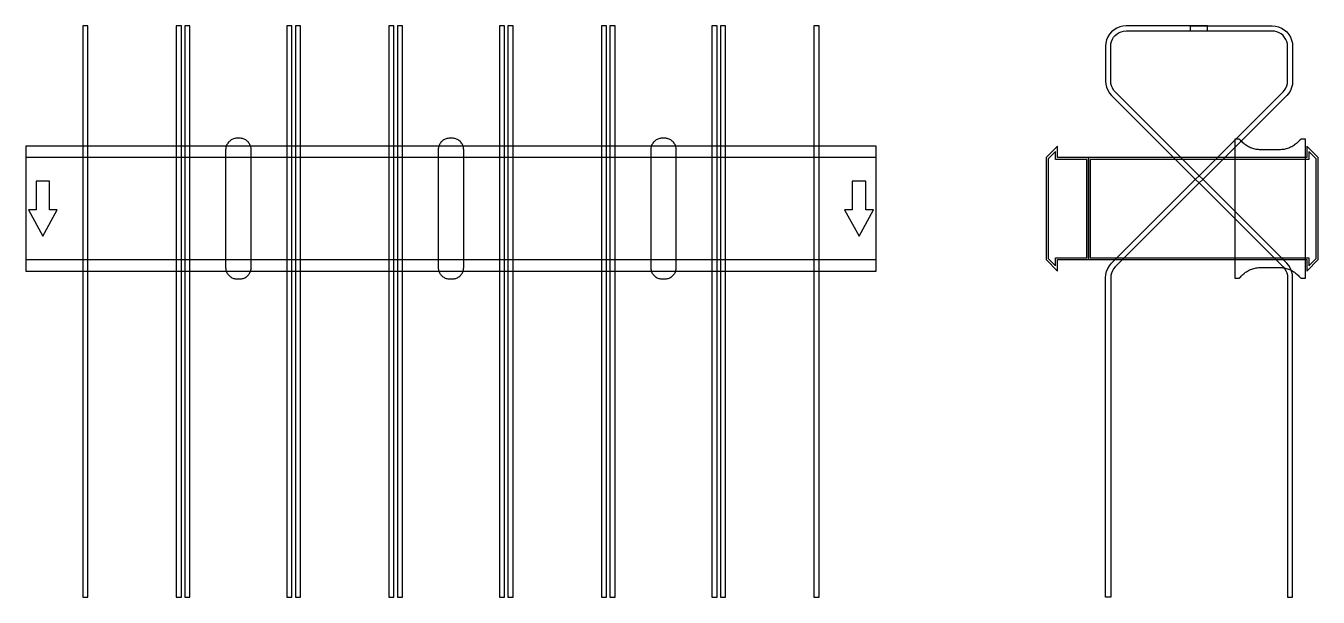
# Model space of a CAD drawing. Extents: x 0 to 1520, y -457 to 215.
import ezdxf

# ---------------------------------------------------------------- set-up
doc = ezdxf.new("R2010")
doc.units = 0
doc.layers.add('Halfen', color=7, linetype='CONTINUOUS')

msp = doc.modelspace()

# ---------------------------------------------------------------- linework, layer by layer
at = {"layer": 'Halfen', "color": 7}
for points in [[(73, -457.177), (73, 215.147), (67, 215.147), (67, -457.177)], [(183, -457.177), (183, 215.147), (177, 215.147), (177, -457.177)], [(193, -457.177), (193, 215.147), (187, 215.147), (187, -457.177)], [(313, -457.177), (313, 215.147), (307, 215.147), (307, -457.177)], [(323, -457.177), (323, 215.147), (317, 215.147), (317, -457.177)], [(433, -457.177), (433, 215.147), (427, 215.147), (427, -457.177)], [(443, -457.177), (443, 215.147), (437, 215.147), (437, -457.177)], [(563, -457.177), (563, 215.147), (557, 215.147), (557, -457.177)], [(573, -457.177), (573, 215.147), (567, 215.147), (567, -457.177)], [(683, -457.177), (683, 215.147), (677, 215.147), (677, -457.177)], [(693, -457.177), (693, 215.147), (687, 215.147), (687, -457.177)], [(813, -457.177), (813, 215.147), (807, 215.147), (807, -457.177)], [(823, -457.177), (823, 215.147), (817, 215.147), (817, -457.177)], [(933, -457.177), (933, 215.147), (927, 215.147), (927, -457.177)], [(1490, -457.177), (1490, -81.213), (1489.705, -77.459), (1488.825, -73.797), (1487.384, -70.317), (1485.416, -67.106), (1482.971, -64.243), (1281.272, 137.456), (1279.438, 139.604), (1277.962, 142.012), (1276.881, 144.621), (1276.222, 147.368), (1276, 150.184), (1276, 191.147), (1276.222, 193.963), (1276.881, 196.71), (1277.962, 199.319), (1279.438, 201.728), (1281.272, 203.875), (1283.42, 205.71), (1285.828, 207.186), (1288.438, 208.266), (1291.184, 208.926), (1294, 209.147), (1390, 209.147), (1390, 215.147), (1294, 215.147), (1290.246, 214.852), (1286.584, 213.973), (1283.104, 212.532), (1279.893, 210.564), (1277.029, 208.118), (1274.584, 205.254), (1272.616, 202.043), (1271.175, 198.564), (1270.295, 194.902), (1270, 191.147), (1270, 150.184), (1270.295, 146.429), (1271.175, 142.767), (1272.616, 139.288), (1274.584, 136.077), (1277.029, 133.213), (1478.728, -68.485), (1480.562, -70.633), (1482.038, -73.041), (1483.119, -75.651), (1483.778, -78.397), (1484, -81.213), (1484, -457.177)], [(1270, -457.324), (1270, -81.361), (1270.295, -77.606), (1271.175, -73.944), (1272.616, -70.465), (1274.584, -67.254), (1277.029, -64.39), (1478.728, 137.308), (1480.562, 139.456), (1482.038, 141.865), (1483.119, 144.474), (1483.778, 147.221), (1484, 150.036), (1484, 191), (1483.778, 193.816), (1483.119, 196.562), (1482.038, 199.172), (1480.562, 201.58), (1478.728, 203.728), (1476.58, 205.562), (1474.172, 207.038), (1471.562, 208.119), (1468.816, 208.778), (1466, 209), (1370, 209), (1370, 215), (1466, 215), (1469.754, 214.705), (1473.416, 213.825), (1476.896, 212.384), (1480.107, 210.416), (1482.971, 207.971), (1485.416, 205.107), (1487.384, 201.896), (1488.825, 198.416), (1489.705, 194.754), (1490, 191), (1490, 150.036), (1489.705, 146.282), (1488.825, 142.62), (1487.384, 139.141), (1485.416, 135.929), (1482.971, 133.066), (1281.272, -68.633), (1279.438, -70.78), (1277.962, -73.189), (1276.881, -75.798), (1276.222, -78.545), (1276, -81.361), (1276, -457.324)], [(265, -69.3), (265, -56.8), (265, 69.3), (264.958, 70.359), (264.834, 71.412), (264.627, 72.452), (264.339, 73.472), (263.972, 74.466), (263.529, 75.429), (263.011, 76.354), (262.422, 77.235), (261.765, 78.068), (261.046, 78.846), (260.268, 79.565), (259.435, 80.222), (258.554, 80.811), (257.629, 81.329), (256.666, 81.772), (255.672, 82.139), (254.652, 82.427), (253.612, 82.634), (252.559, 82.758), (251.5, 82.8), (248.5, 82.8), (247.441, 82.758), (246.388, 82.634), (245.348, 82.427), (244.328, 82.139), (243.334, 81.772), (242.371, 81.329), (241.446, 80.811), (240.565, 80.222), (239.732, 79.565), (238.954, 78.846), (238.235, 78.068), (237.578, 77.235), (236.989, 76.354), (236.471, 75.429), (236.028, 74.466), (235.661, 73.472), (235.373, 72.452), (235.166, 71.412), (235.042, 70.359), (235, 69.3), (235, -56.8), (235, -69.3), (235.042, -70.359), (235.166, -71.412), (235.373, -72.452), (235.661, -73.472), (236.028, -74.466), (236.471, -75.429), (236.989, -76.354), (237.578, -77.235), (238.235, -78.068), (238.954, -78.846), (239.732, -79.565), (240.565, -80.222), (241.446, -80.811), (242.371, -81.329), (243.334, -81.772), (244.328, -82.139), (245.348, -82.427), (246.388, -82.634), (247.441, -82.758), (248.5, -82.8), (251.5, -82.8), (252.559, -82.758), (253.612, -82.634), (254.652, -82.427), (255.672, -82.139), (256.666, -81.772), (257.629, -81.329), (258.554, -80.811), (259.435, -80.222), (260.268, -79.565), (261.046, -78.846), (261.765, -78.068), (262.422, -77.235), (263.011, -76.354), (263.529, -75.429), (263.972, -74.466), (264.339, -73.472), (264.627, -72.452), (264.834, -71.412), (264.958, -70.359), (265, -69.3)], [(515, -69.3), (515, -56.8), (515, 69.3), (514.958, 70.359), (514.834, 71.412), (514.627, 72.452), (514.339, 73.472), (513.972, 74.466), (513.529, 75.429), (513.011, 76.354), (512.422, 77.235), (511.765, 78.068), (511.046, 78.846), (510.268, 79.565), (509.435, 80.222), (508.554, 80.811), (507.629, 81.329), (506.666, 81.772), (505.672, 82.139), (504.652, 82.427), (503.612, 82.634), (502.559, 82.758), (501.5, 82.8), (498.5, 82.8), (497.441, 82.758), (496.388, 82.634), (495.348, 82.427), (494.328, 82.139), (493.334, 81.772), (492.371, 81.329), (491.446, 80.811), (490.565, 80.222), (489.732, 79.565), (488.954, 78.846), (488.235, 78.068), (487.578, 77.235), (486.989, 76.354), (486.471, 75.429), (486.028, 74.466), (485.661, 73.472), (485.373, 72.452), (485.166, 71.412), (485.042, 70.359), (485, 69.3), (485, -56.8), (485, -69.3), (485.042, -70.359), (485.166, -71.412), (485.373, -72.452), (485.661, -73.472), (486.028, -74.466), (486.471, -75.429), (486.989, -76.354), (487.578, -77.235), (488.235, -78.068), (488.954, -78.846), (489.732, -79.565), (490.565, -80.222), (491.446, -80.811), (492.371, -81.329), (493.334, -81.772), (494.328, -82.139), (495.348, -82.427), (496.388, -82.634), (497.441, -82.758), (498.5, -82.8), (501.5, -82.8), (502.559, -82.758), (503.612, -82.634), (504.652, -82.427), (505.672, -82.139), (506.666, -81.772), (507.629, -81.329), (508.554, -80.811), (509.435, -80.222), (510.268, -79.565), (511.046, -78.846), (511.765, -78.068), (512.422, -77.235), (513.011, -76.354), (513.529, -75.429), (513.972, -74.466), (514.339, -73.472), (514.627, -72.452), (514.834, -71.412), (514.958, -70.359), (515, -69.3)], [(765, -69.3), (765, -56.8), (765, 69.3), (764.958, 70.359), (764.834, 71.412), (764.627, 72.452), (764.339, 73.472), (763.972, 74.466), (763.529, 75.429), (763.011, 76.354), (762.422, 77.235), (761.765, 78.068), (761.046, 78.846), (760.268, 79.565), (759.435, 80.222), (758.554, 80.811), (757.629, 81.329), (756.666, 81.772), (755.672, 82.139), (754.652, 82.427), (753.612, 82.634), (752.559, 82.758), (751.5, 82.8), (748.5, 82.8), (747.441, 82.758), (746.388, 82.634), (745.348, 82.427), (744.328, 82.139), (743.334, 81.772), (742.371, 81.329), (741.446, 80.811), (740.565, 80.222), (739.732, 79.565), (738.954, 78.846), (738.235, 78.068), (737.578, 77.235), (736.989, 76.354), (736.471, 75.429), (736.028, 74.466), (735.661, 73.472), (735.373, 72.452), (735.166, 71.412), (735.042, 70.359), (735, 69.3), (735, -56.8), (735, -69.3), (735.042, -70.359), (735.166, -71.412), (735.373, -72.452), (735.661, -73.472), (736.028, -74.466), (736.471, -75.429), (736.989, -76.354), (737.578, -77.235), (738.235, -78.068), (738.954, -78.846), (739.732, -79.565), (740.565, -80.222), (741.446, -80.811), (742.371, -81.329), (743.334, -81.772), (744.328, -82.139), (745.348, -82.427), (746.388, -82.634), (747.441, -82.758), (748.5, -82.8), (751.5, -82.8), (752.559, -82.758), (753.612, -82.634), (754.652, -82.427), (755.672, -82.139), (756.666, -81.772), (757.629, -81.329), (758.554, -80.811), (759.435, -80.222), (760.268, -79.565), (761.046, -78.846), (761.765, -78.068), (762.422, -77.235), (763.011, -76.354), (763.529, -75.429), (763.972, -74.466), (764.339, -73.472), (764.627, -72.452), (764.834, -71.412), (764.958, -70.359), (765, -69.3)], [(1505, -81.8), (1505, 81.8), (1501, 81.8), (1500.846, 81.797), (1500.691, 81.786), (1500.538, 81.769), (1500.385, 81.746), (1500.234, 81.715), (1500.084, 81.678), (1499.936, 81.634), (1499.789, 81.584), (1499.646, 81.527), (1499.505, 81.464), (1499.366, 81.395), (1499.231, 81.32), (1499.1, 81.239), (1498.972, 81.153), (1498.848, 81.06), (1498.728, 80.963), (1498.613, 80.86), (1498.502, 80.752), (1498.397, 80.639), (1498.296, 80.522), (1497.41, 79.491), (1496.479, 78.5), (1495.505, 77.551), (1494.491, 76.646), (1493.437, 75.787), (1492.347, 74.975), (1491.222, 74.211), (1490.064, 73.499), (1488.876, 72.838), (1487.66, 72.23), (1486.418, 71.676), (1485.153, 71.178), (1483.867, 70.736), (1482.563, 70.351), (1481.243, 70.024), (1479.911, 69.756), (1478.567, 69.547), (1477.216, 69.397), (1475.859, 69.307), (1474.5, 69.277), (1452.5, 69.277), (1451.141, 69.307), (1449.784, 69.397), (1448.433, 69.547), (1447.089, 69.756), (1445.757, 70.024), (1444.437, 70.351), (1443.133, 70.736), (1441.847, 71.178), (1440.582, 71.676), (1439.34, 72.23), (1438.124, 72.838), (1436.936, 73.499), (1435.778, 74.211), (1434.653, 74.975), (1433.563, 75.787), (1432.509, 76.646), (1431.495, 77.551), (1430.521, 78.5), (1429.59, 79.491), (1428.704, 80.522), (1428.603, 80.639), (1428.498, 80.752), (1428.387, 80.86), (1428.272, 80.963), (1428.152, 81.06), (1428.028, 81.153), (1427.9, 81.239), (1427.769, 81.32), (1427.634, 81.395), (1427.495, 81.464), (1427.354, 81.527), (1427.211, 81.584), (1427.064, 81.634), (1426.916, 81.678), (1426.766, 81.715), (1426.615, 81.746), (1426.462, 81.769), (1426.309, 81.786), (1426.154, 81.797), (1426, 81.8), (1422, 81.8), (1422, -81.8), (1426, -81.8), (1426.154, -81.797), (1426.309, -81.786), (1426.462, -81.769), (1426.615, -81.746), (1426.766, -81.715), (1426.916, -81.678), (1427.064, -81.634), (1427.211, -81.584), (1427.354, -81.527), (1427.495, -81.464), (1427.634, -81.395), (1427.769, -81.32), (1427.9, -81.239), (1428.028, -81.153), (1428.152, -81.06), (1428.272, -80.963), (1428.387, -80.86), (1428.498, -80.752), (1428.603, -80.639), (1428.704, -80.522), (1429.59, -79.491), (1430.521, -78.5), (1431.495, -77.551), (1432.509, -76.646), (1433.563, -75.787), (1434.653, -74.975), (1435.778, -74.211), (1436.936, -73.499), (1438.124, -72.838), (1439.34, -72.23), (1440.582, -71.676), (1441.847, -71.178), (1443.133, -70.736), (1444.437, -70.351), (1445.757, -70.024), (1447.089, -69.756), (1448.433, -69.547), (1449.784, -69.397), (1451.141, -69.307), (1452.5, -69.277), (1474.5, -69.277), (1475.859, -69.307), (1477.216, -69.397), (1478.567, -69.547), (1479.911, -69.756), (1481.243, -70.024), (1482.563, -70.351), (1483.867, -70.736), (1485.153, -71.178), (1486.418, -71.676), (1487.66, -72.23), (1488.876, -72.838), (1490.064, -73.499), (1491.222, -74.211), (1492.347, -74.975), (1493.437, -75.787), (1494.491, -76.646), (1495.505, -77.551), (1496.479, -78.5), (1497.41, -79.491), (1498.296, -80.522), (1498.397, -80.639), (1498.502, -80.752), (1498.613, -80.86), (1498.728, -80.963), (1498.848, -81.06), (1498.972, -81.153), (1499.1, -81.239), (1499.231, -81.32), (1499.366, -81.395), (1499.505, -81.464), (1499.646, -81.527), (1499.789, -81.584), (1499.936, -81.634), (1500.084, -81.678), (1500.234, -81.715), (1500.385, -81.746), (1500.538, -81.769), (1500.691, -81.786), (1500.846, -81.797), (1501, -81.8)], [(0, -73.5), (1000, -73.5), (1000, 73.5), (0, 73.5)], [(1250, -60), (1250, 60), (1213.5, 60), (1213.5, 73.5), (1200, 60), (1200, -60), (1213.5, -73.5), (1213.5, -60)], [(1248, -58), (1248, 58), (1211, 58), (1211, 67.25), (1202.5, 58.75), (1202.5, -58.75), (1211, -67.25), (1211, -58)], [(1520, -60), (1520, 60), (1506.5, 73.5), (1506.5, 60), (1250, 60), (1250, -60), (1506.5, -60), (1506.5, -73.5)], [(1517.5, -58.75), (1517.5, 58.75), (1509, 67.25), (1509, 58), (1252, 58), (1252, -58), (1509, -58), (1509, -67.25)], [(0, -60), (1000, -60), (1000, 60), (0, 60)], [(20, -32.5), (37, -1.5), (28, -1.5), (28, 32.5), (12, 32.5), (12, -1.5), (3, -1.5)], [(980, -32.5), (997, -1.5), (988, -1.5), (988, 32.5), (972, 32.5), (972, -1.5), (963, -1.5)]]:
    msp.add_lwpolyline(points, close=True, dxfattribs=at)

doc.saveas('drawing.dxf')
